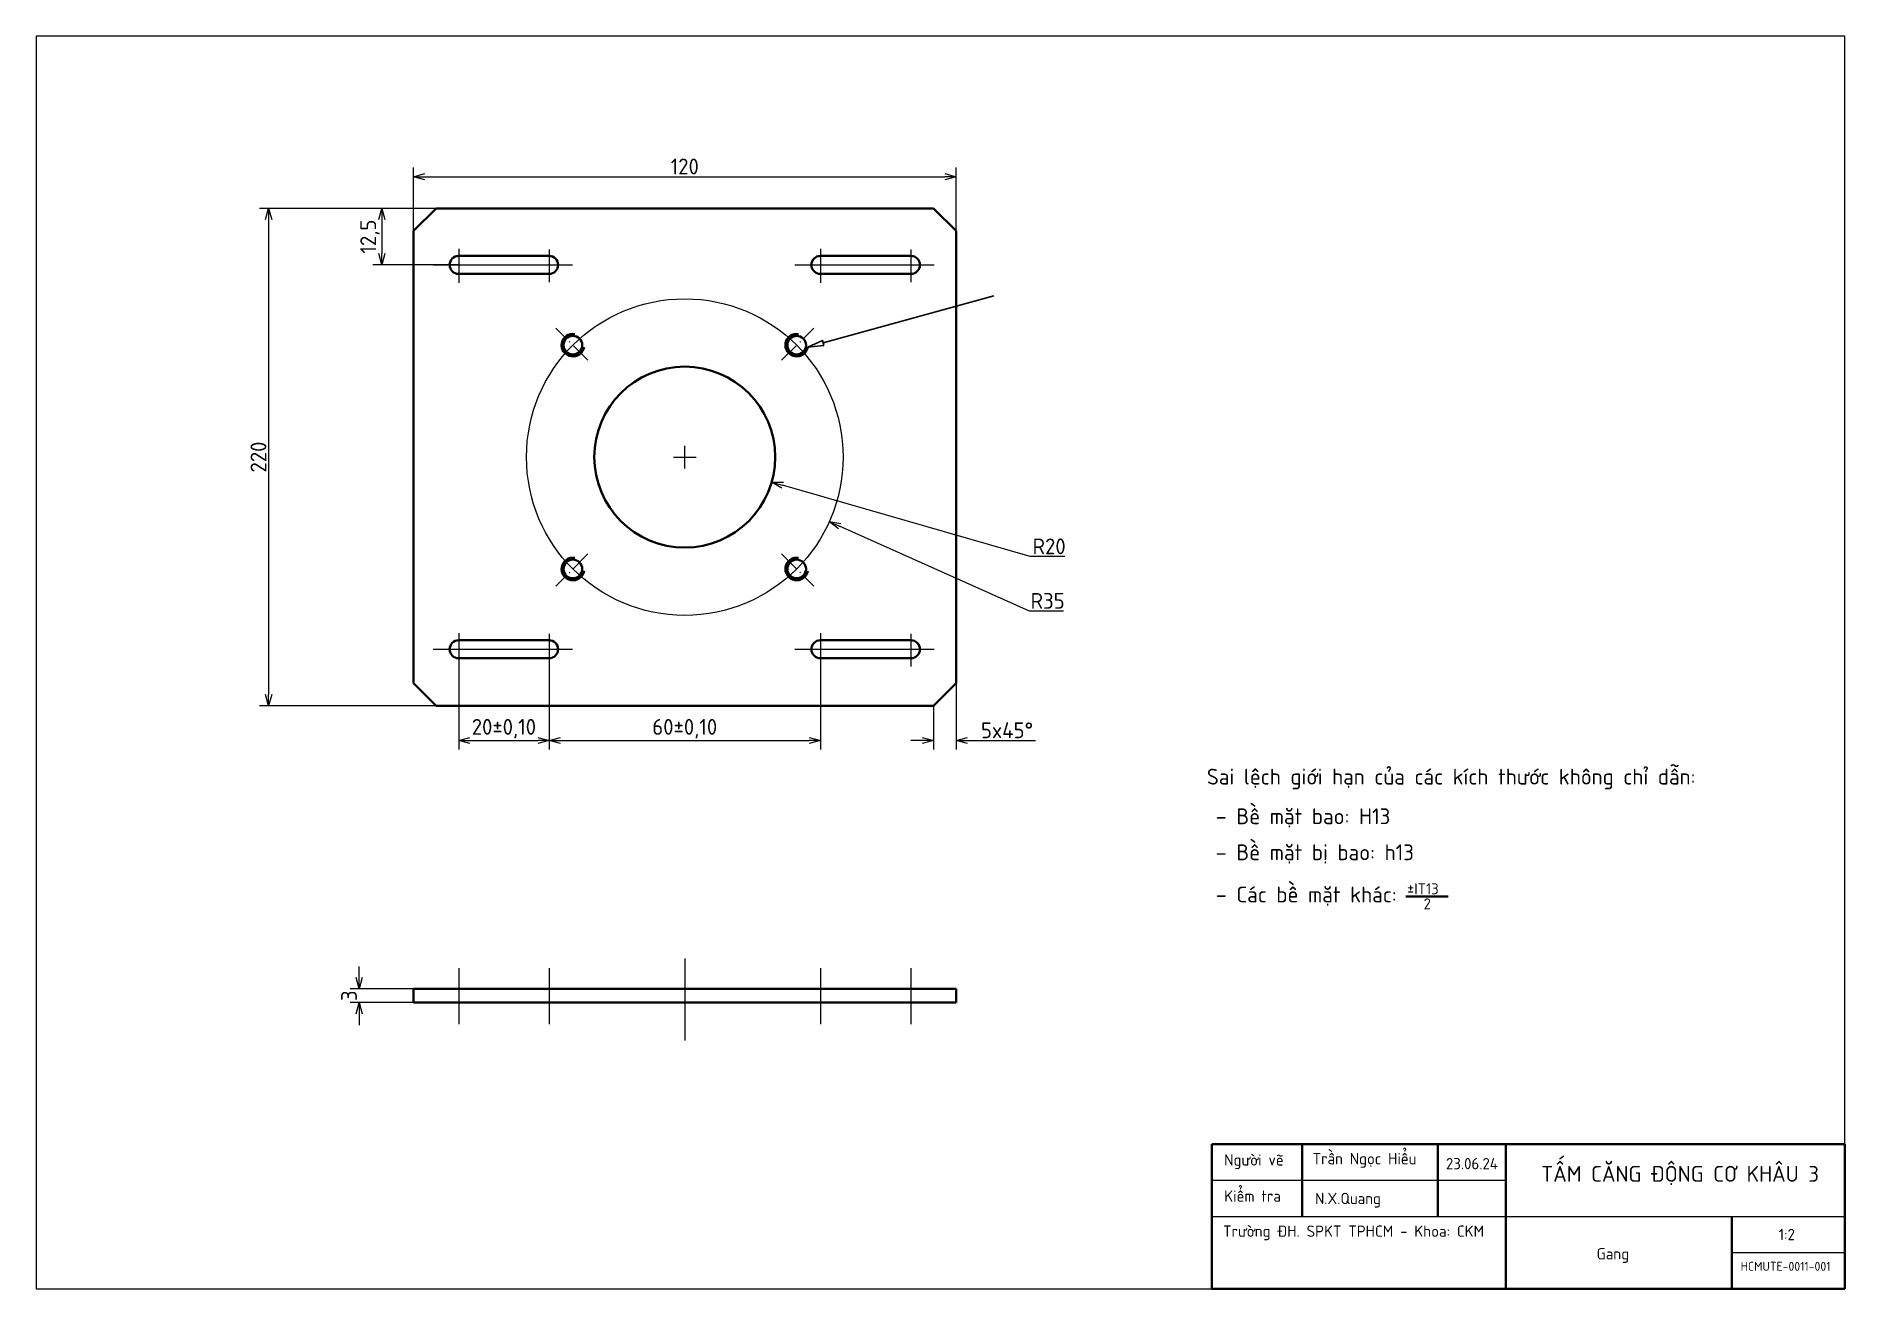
# Paper-space layout 'Sheet' of a CAD drawing. Header units: millimetres. Extents: x 10 to 410, y 10 to 287.
# The model-space entities are those that its viewports show. They can reach past a viewport. Long polylines and large blocks are cut down to what shows.
import ezdxf

# ---------------------------------------------------------------- set-up
doc = ezdxf.new("R2010")
doc.units = ezdxf.units.MM
doc.linetypes.add('Dash Dot', pattern=[7.03, 4.56, -1.14, 0.19, -1.14])
for name, color, linetype, lineweight in [('AM_5', 3, 'Continuous', 25), ('DuongTam', 7, 'Dash Dot', 13), ('NetDam', 7, 'Continuous', 35), ('Netmanh', 5, 'Continuous', 13)]:
    doc.layers.add(name, color=color, linetype=linetype, lineweight=lineweight)
doc.styles.add('Note Text (ISO)', font='')
doc.styles.get('Note Text (ISO)').set_extended_font_data('TCVN 7284')
doc.dimstyles.new('Default (ISO)$0', dxfattribs={"dimtxt": 3.5, "dimasz": 2.5, "dimexe": 2, "dimexo": 0, "dimgap": 0.5, "dimtad": 1, "dimtxsty": 'Note Text (ISO)', "dimblk": 'OPEN30', "dimblk1": 'OPEN30', "dimblk2": 'OPEN90', "dimcen": 2.5, "dimclrd": 256, "dimclre": 256, "dimclrt": 256, "dimazin": 0, "dimtfac": 1, "dimtofl": 0, "dimtmove": 0, "dimatfit": 3, "dimldrblk": 'OPEN30', "dimfxl": 1, "dimtolj": 1, "dimtzin": 0, "dimlwd": -1, "dimlwe": -1, "dimarcsym": 0})
doc.dimstyles.new('Default (ISO)$4', dxfattribs={"dimtxt": 3.5, "dimasz": 2.5, "dimexe": 2, "dimexo": 0, "dimgap": 0.5, "dimtad": 1, "dimtih": 1, "dimtoh": 1, "dimtxsty": 'Note Text (ISO)', "dimblk": 'OPEN30', "dimblk1": 'OPEN30', "dimblk2": 'OPEN90', "dimcen": 2.5, "dimclrd": 256, "dimclre": 256, "dimclrt": 256, "dimazin": 0, "dimtfac": 1, "dimtofl": 0, "dimtmove": 0, "dimatfit": 3, "dimldrblk": 'OPEN30', "dimfxl": 1, "dimtolj": 1, "dimtzin": 0, "dimlwd": -1, "dimlwe": -1, "dimarcsym": 0})

# ---------------------------------------------------------------- blocks, each defined once
blk = doc.blocks.new('*U8')
at = {"layer": 'DuongTam'}
blk.add_line((3.56, -3.56), (-3.56, 3.56), dxfattribs=at)
blk = doc.blocks.new('*U9')
at = {"layer": 'Netmanh', "color": 0, "linetype": 'ByBlock', "lineweight": -2, "transparency": 16777216}
blk.add_blockref('*U8', (128.48, 218.89), dxfattribs=at)
for p, rotation in [((178.41, 218.89), 270), ((128.48, 168.96), 89.99999999999997), ((178.41, 168.96), 180)]:
    blk.add_blockref('*U8', p, dxfattribs=dict(at, rotation=rotation))
blk = doc.blocks.new('_Open30')
at = {"color": 0, "linetype": 'ByBlock', "lineweight": -2}
for p, q in [((-1, 0.27), (0, 0)), ((0, 0), (-1, -0.27)), ((0, 0), (-1, 0))]:
    blk.add_line(p, q, dxfattribs=at)
blk = doc.blocks.new('*D10')
at = {"layer": 'Defpoints', "color": 0, "transparency": 16777216}
for p in [(98.44, 248.93), (61.41, 138.93), (98.44, 138.93)]:
    blk.add_point(p, dxfattribs=at)
at = {"layer": 'Netmanh', "linetype": 'Continuous', "transparency": 16777216}
for p, q in [((98.44, 248.93), (59.41, 248.93)), ((61.41, 246.43), (61.41, 141.43)), ((98.44, 138.93), (59.41, 138.93))]:
    blk.add_line(p, q, dxfattribs=at)
at = {"layer": 'Netmanh', "transparency": 16777216, "xscale": 2.5, "yscale": 2.5, "zscale": 2.5}
for p, rotation in [((61.41, 248.93), 90), ((61.41, 138.93), 270)]:
    blk.add_blockref('_Open30', p, dxfattribs=dict(at, rotation=rotation))
at = {"layer": 'Netmanh', "transparency": 16777216, "insert": (59.16, 193.93), "char_height": 3.5, "attachment_point": 5, "rotation": 90, "style": 'Note Text (ISO)'}
blk.add_mtext('\\A1;220', dxfattribs=at)
blk = doc.blocks.new('_Open90')
at = {"color": 0, "linetype": 'ByBlock', "lineweight": -2}
for p, q in [((0, 0), (-1, 0)), ((-0.5, 0.5), (0, 0)), ((0, 0), (-0.5, -0.5))]:
    blk.add_line(p, q, dxfattribs=at)
blk = doc.blocks.new('*D11')
at = {"layer": 'Defpoints', "color": 0, "transparency": 16777216}
for p in [(98.44, 248.93), (86.44, 236.43), (103.44, 236.43)]:
    blk.add_point(p, dxfattribs=at)
at = {"layer": 'Netmanh', "linetype": 'Continuous', "transparency": 16777216}
for p, q in [((98.44, 248.93), (84.44, 248.93)), ((86.44, 246.43), (86.44, 238.93)), ((103.44, 236.43), (84.44, 236.43))]:
    blk.add_line(p, q, dxfattribs=at)
at = {"layer": 'Netmanh', "transparency": 16777216, "xscale": 2.5, "yscale": 2.5, "zscale": 2.5}
for p, rotation in [((86.44, 248.93), 90), ((86.44, 236.43), 270)]:
    blk.add_blockref('_Open30', p, dxfattribs=dict(at, rotation=rotation))
at = {"layer": 'Netmanh', "transparency": 16777216, "insert": (83.84, 242.68), "char_height": 3.5, "attachment_point": 5, "rotation": 90, "style": 'Note Text (ISO)'}
blk.add_mtext('\\A1;12,5', dxfattribs=at)
blk = doc.blocks.new('*D12')
at = {"layer": 'Defpoints', "color": 0, "transparency": 16777216}
for p in [(93.44, 76.31), (81.44, 73.31), (93.44, 73.31)]:
    blk.add_point(p, dxfattribs=at)
at = {"layer": 'Netmanh', "linetype": 'Continuous', "transparency": 16777216}
for p, q in [((81.44, 78.81), (81.44, 81.31)), ((93.44, 76.31), (79.44, 76.31)), ((93.44, 73.31), (79.44, 73.31)), ((81.44, 70.81), (81.44, 68.31))]:
    blk.add_line(p, q, dxfattribs=at)
at = {"layer": 'Netmanh', "transparency": 16777216, "xscale": 2.5, "yscale": 2.5, "zscale": 2.5}
for p, rotation in [((81.44, 76.31), 270), ((81.44, 73.31), 90)]:
    blk.add_blockref('_Open30', p, dxfattribs=dict(at, rotation=rotation))
at = {"layer": 'Netmanh', "transparency": 16777216, "insert": (79.19, 74.81), "char_height": 3.5, "attachment_point": 5, "rotation": 90, "style": 'Note Text (ISO)'}
blk.add_mtext('\\A1;3', dxfattribs=at)
blk = doc.blocks.new('*D13')
at = {"layer": 'Defpoints', "color": 0, "transparency": 16777216}
for p in [(213.44, 255.93), (93.44, 243.93), (213.44, 243.93)]:
    blk.add_point(p, dxfattribs=at)
at = {"layer": 'Netmanh', "linetype": 'Continuous', "transparency": 16777216}
for p, q in [((93.44, 243.93), (93.44, 257.93)), ((213.44, 243.93), (213.44, 257.93)), ((95.94, 255.93), (210.94, 255.93))]:
    blk.add_line(p, q, dxfattribs=at)
at = {"layer": 'Netmanh', "transparency": 16777216, "xscale": 2.5, "yscale": 2.5, "zscale": 2.5, "rotation": 180}
blk.add_blockref('_Open30', (93.44, 255.93), dxfattribs=at)
at = {"layer": 'Netmanh', "transparency": 16777216, "xscale": 2.5, "yscale": 2.5, "zscale": 2.5}
blk.add_blockref('_Open30', (213.44, 255.93), dxfattribs=at)
at = {"layer": 'Netmanh', "transparency": 16777216, "insert": (153.44, 258.18), "char_height": 3.5, "attachment_point": 5, "style": 'Note Text (ISO)'}
blk.add_mtext('\\A1;120', dxfattribs=at)
blk = doc.blocks.new('*D14')
at = {"layer": 'Defpoints', "color": 0, "transparency": 16777216}
for p in [(103.44, 151.43), (123.44, 151.43), (123.44, 131.26)]:
    blk.add_point(p, dxfattribs=at)
at = {"layer": 'Netmanh', "linetype": 'Continuous', "transparency": 16777216}
for p, q in [((103.44, 151.43), (103.44, 129.26)), ((123.44, 151.43), (123.44, 129.26)), ((105.94, 131.26), (120.94, 131.26))]:
    blk.add_line(p, q, dxfattribs=at)
at = {"layer": 'Netmanh', "transparency": 16777216, "xscale": 2.5, "yscale": 2.5, "zscale": 2.5, "rotation": 180}
blk.add_blockref('_Open30', (103.44, 131.26), dxfattribs=at)
at = {"layer": 'Netmanh', "transparency": 16777216, "xscale": 2.5, "yscale": 2.5, "zscale": 2.5}
blk.add_blockref('_Open30', (123.44, 131.26), dxfattribs=at)
at = {"layer": 'Netmanh', "transparency": 16777216, "insert": (113.44, 133.86), "char_height": 3.5, "attachment_point": 5, "style": 'Note Text (ISO)'}
blk.add_mtext('\\A1;20{}{\\C2;%%p0,10}', dxfattribs=at)
blk = doc.blocks.new('*D15')
at = {"layer": 'Defpoints', "color": 0, "transparency": 16777216}
for p in [(123.44, 151.43), (183.44, 151.43), (183.44, 131.26)]:
    blk.add_point(p, dxfattribs=at)
at = {"layer": 'Netmanh', "linetype": 'Continuous', "transparency": 16777216}
for p, q in [((123.44, 151.43), (123.44, 129.26)), ((183.44, 151.43), (183.44, 129.26)), ((125.94, 131.26), (180.94, 131.26))]:
    blk.add_line(p, q, dxfattribs=at)
at = {"layer": 'Netmanh', "transparency": 16777216, "xscale": 2.5, "yscale": 2.5, "zscale": 2.5, "rotation": 180}
blk.add_blockref('_Open30', (123.44, 131.26), dxfattribs=at)
at = {"layer": 'Netmanh', "transparency": 16777216, "xscale": 2.5, "yscale": 2.5, "zscale": 2.5}
blk.add_blockref('_Open30', (183.44, 131.26), dxfattribs=at)
at = {"layer": 'Netmanh', "transparency": 16777216, "insert": (153.44, 133.86), "char_height": 3.5, "attachment_point": 5, "style": 'Note Text (ISO)'}
blk.add_mtext('\\A1;60{}{\\C2;%%p0,10}', dxfattribs=at)
blk = doc.blocks.new('*D16')
at = {"layer": 'Defpoints', "color": 0, "transparency": 16777216}
for p in [(213.44, 143.93), (208.44, 138.93), (213.44, 131.26)]:
    blk.add_point(p, dxfattribs=at)
at = {"layer": 'Netmanh', "linetype": 'Continuous', "transparency": 16777216}
for p, q in [((213.44, 143.93), (213.44, 129.26)), ((208.44, 138.93), (208.44, 129.26)), ((205.94, 131.26), (203.44, 131.26)), ((215.94, 131.26), (230.99, 131.26))]:
    blk.add_line(p, q, dxfattribs=at)
at = {"layer": 'Netmanh', "transparency": 16777216, "xscale": 2.5, "yscale": 2.5, "zscale": 2.5}
blk.add_blockref('_Open30', (208.44, 131.26), dxfattribs=at)
at = {"layer": 'Netmanh', "transparency": 16777216, "xscale": 2.5, "yscale": 2.5, "zscale": 2.5, "rotation": 180}
blk.add_blockref('_Open30', (213.44, 131.26), dxfattribs=at)
at = {"layer": 'Netmanh', "transparency": 16777216, "insert": (224.72, 133.51), "char_height": 3.5, "attachment_point": 5, "style": 'Note Text (ISO)'}
blk.add_mtext('\\A1;5x45%%D', dxfattribs=at)
blk = doc.blocks.new('*D17')
at = {"layer": 'Defpoints', "color": 0, "transparency": 16777216}
for p in [(153.44, 193.93), (185.4, 179.66)]:
    blk.add_point(p, dxfattribs=at)
at = {"layer": 'Netmanh', "transparency": 16777216}
for p, q in [((153.44, 191.43), (153.44, 196.43)), ((150.94, 193.93), (155.94, 193.93))]:
    blk.add_line(p, q, dxfattribs=at)
at = {"layer": 'Netmanh', "linetype": 'Continuous', "transparency": 16777216}
for p, q in [((229.69, 159.88), (187.69, 178.64)), ((237.19, 159.88), (229.69, 159.88))]:
    blk.add_line(p, q, dxfattribs=at)
at = {"layer": 'Netmanh', "transparency": 16777216, "xscale": 2.5, "yscale": 2.5, "zscale": 2.5, "rotation": 155.9382274522528}
blk.add_blockref('_Open30', (185.4, 179.66), dxfattribs=at)
at = {"layer": 'Netmanh', "transparency": 16777216, "insert": (233.69, 162.13), "char_height": 3.5, "attachment_point": 5, "style": 'Note Text (ISO)'}
blk.add_mtext('\\A1;R35', dxfattribs=at)
blk = doc.blocks.new('*D18')
at = {"layer": 'Defpoints', "color": 0, "transparency": 16777216}
for p in [(153.44, 193.93), (172.66, 188.39)]:
    blk.add_point(p, dxfattribs=at)
at = {"layer": 'Netmanh', "transparency": 16777216}
for p, q in [((153.44, 191.43), (153.44, 196.43)), ((150.94, 193.93), (155.94, 193.93))]:
    blk.add_line(p, q, dxfattribs=at)
at = {"layer": 'Netmanh', "linetype": 'Continuous', "transparency": 16777216}
for p, q in [((229.84, 171.93), (175.07, 187.7)), ((237.52, 171.93), (229.84, 171.93))]:
    blk.add_line(p, q, dxfattribs=at)
at = {"layer": 'Netmanh', "transparency": 16777216, "xscale": 2.5, "yscale": 2.5, "zscale": 2.5, "rotation": 163.9381787971798}
blk.add_blockref('_Open30', (172.66, 188.39), dxfattribs=at)
at = {"layer": 'Netmanh', "transparency": 16777216, "insert": (234.02, 174.18), "char_height": 3.5, "attachment_point": 5, "style": 'Note Text (ISO)'}
blk.add_mtext('\\A1;R20', dxfattribs=at)

msp = doc.modelspace()

# ---------------------------------------------------------------- linework, layer by layer
at = {"layer": 'NetDam'}
for p, q in [((218.88, 535.46), (228.88, 545.46)), ((448.88, 545.46), (228.88, 545.46)), ((448.88, 545.46), (458.88, 535.46)), ((218.88, 535.46), (218.88, 335.46)), ((458.88, 335.46), (458.88, 535.46)), ((238.88, 524.46), (278.88, 524.46)), ((398.88, 524.46), (438.88, 524.46)), ((278.88, 516.46), (238.88, 516.46)), ((438.88, 516.46), (398.88, 516.46)), ((238.88, 354.46), (278.88, 354.46)), ((398.88, 354.46), (438.88, 354.46)), ((278.88, 346.46), (238.88, 346.46)), ((438.88, 346.46), (398.88, 346.46)), ((228.88, 325.46), (218.88, 335.46)), ((458.88, 335.46), (448.88, 325.46)), ((228.88, 325.46), (448.88, 325.46)), ((218.88, 200.22), (218.88, 194.22)), ((234.88, 200.22), (218.88, 200.22)), ((234.88, 200.22), (238.88, 200.22)), ((238.88, 200.22), (278.88, 200.22)), ((278.88, 200.22), (282.88, 200.22)), ((338.88, 200.22), (282.88, 200.22)), ((338.88, 200.22), (378.88, 200.22)), ((458.88, 200.22), (378.88, 200.22)), ((458.88, 194.22), (458.88, 200.22)), ((218.88, 194.22), (234.88, 194.22)), ((238.88, 194.22), (234.88, 194.22)), ((278.88, 194.22), (238.88, 194.22)), ((282.88, 194.22), (278.88, 194.22)), ((282.88, 194.22), (338.88, 194.22)), ((378.88, 194.22), (338.88, 194.22)), ((378.88, 194.22), (458.88, 194.22))]:
    msp.add_line(p, q, dxfattribs=at)
for centre, radius in [((289.39, 484.95), 4.13), ((388.38, 484.95), 4.13), ((338.88, 435.46), 40), ((289.39, 385.96), 4.13), ((388.38, 385.96), 4.13)]:
    msp.add_circle(centre, radius, dxfattribs=at)
at = {"layer": 'NetDam', "extrusion": (0, 0, -1)}
for centre, radius, start, end in [((-238.88, 520.46), 4, 270, 90), ((-278.88, 520.46), 4, 90, 270), ((-398.88, 520.46), 4, 270, 90), ((-438.88, 520.46), 4, 90, 270), ((-289.39, 484.95), 5, 190, 100), ((-388.38, 484.95), 5, 190, 100), ((-289.39, 385.96), 5, 190, 100), ((-388.38, 385.96), 5, 190, 100), ((-238.88, 350.46), 4, 270, 90), ((-278.88, 350.46), 4, 90, 270), ((-398.88, 350.46), 4, 270, 90), ((-438.88, 350.46), 4, 90, 270)]:
    msp.add_arc(centre, radius, start, end, dxfattribs=at)

psp = doc.layouts.new('Sheet')

# ---------------------------------------------------------------- linework, layer by layer
at = {"layer": 'AM_5'}
psp.add_lwpolyline([(221.8181, 229.5586), (184.0291, 219.1682)], dxfattribs=at)
psp.add_lwpolyline([(221.8181, 229.5586), (184.0291, 219.1682)], dxfattribs=at)
at = {"layer": 'AM_5', "linetype": 'Continuous'}
psp.add_lwpolyline([(184.1837, 218.6057), (183.8744, 219.7306), (180.6543, 218.2403)], close=True, dxfattribs=at)
psp.add_lwpolyline([(184.1837, 218.6057), (183.8744, 219.7306), (180.6543, 218.2403)], close=True, dxfattribs=at)
at = {"layer": 'NetDam', "linetype": 'Continuous', "lineweight": 35}
psp.add_line((312.915, 96.7563), (322.2683, 96.7563), dxfattribs=at)
at = {"layer": 'NetDam'}
for p, q in [((270, 42), (410, 42)), ((270, 10), (270, 42)), ((290, 42), (290, 26)), ((320, 42), (320, 26)), ((335, 42), (335, 10)), ((410, 42), (410, 10)), ((385, 26), (385, 10)), ((410, 10), (270, 10))]:
    psp.add_line(p, q, dxfattribs=at)
at = {"layer": 'Netmanh'}
for p, q in [((97.7749, 236.4257), (128.6082, 236.4257)), ((103.4436, 239.981), (103.4436, 232.4727)), ((123.4436, 239.819), (123.4436, 232.5807)), ((177.7749, 236.4257), (208.6082, 236.4257)), ((183.4436, 239.981), (183.4436, 232.4727)), ((203.4436, 239.819), (203.4436, 232.5807)), ((103.4436, 154.981), (103.4436, 147.4727)), ((123.4436, 154.819), (123.4436, 147.5807)), ((183.4436, 154.981), (183.4436, 147.4727)), ((203.4436, 154.819), (203.4436, 147.5807)), ((97.7749, 151.4257), (128.6082, 151.4257)), ((177.7749, 151.4257), (208.6082, 151.4257)), ((103.4436, 80.8799), (103.4436, 68.5155)), ((123.4436, 80.8799), (123.4436, 68.5155)), ((153.4436, 83.0117), (153.4436, 64.8915)), ((183.4436, 80.8799), (183.4436, 68.5155)), ((203.4436, 80.8799), (203.4436, 68.5155)), ((270, 34), (335, 34)), ((270, 26), (410, 26)), ((385, 18), (410, 18))]:
    psp.add_line(p, q, dxfattribs=at)
psp.add_circle((153.4436, 193.9257), 35, dxfattribs=at)

# ---------------------------------------------------------------- block references
psp.add_blockref('*U9', (0, 0), dxfattribs=at)

# ---------------------------------------------------------------- texts
at = {"layer": 'NetDam', "attachment_point": 1}
for s, insert, char_height in [('{\\fTCVN 7284|b0|i0|c0|p34;Sai lệch giới hạn của các kích thước không chỉ dẫn:}', (268.9074, 125.0068), 3.5), ('{\\fTCVN 7284|b0|i0|c0|p34; – Bề mặt bao: H13}', (268.7282, 116.244), 3.5), ('{\\fTCVN 7284|b0|i0|c0|p34; – Bề mặt bị bao: h13}', (268.7282, 108.2753), 3.5), ('{\\fTCVN 7284|b0|i0|c0|p34; – Các bề mặt khác: }', (268.7282, 98.9459), 3.5), ('{\\fTCVN 7284|b0|i0|c0|p34;±IT13}', (313.1796, 99.692), 2.45), ('{\\fTCVN 7284|b0|i0|c0|p34;2}', (316.8488, 96.3479), 2.45), ('{\\fTCVN 7284|b0|i0|c0|p34;Trần Ngọc Hiểu}', (292.2973, 40.0321), 2.5), ('{\\fTCVN 7284|b0|i0|c0|p34;Người vẽ}', (272.75, 39.75), 2.5), ('{\\fTCVN 7284|b0|i0|c0|p34;23.06.24}', (321.7828, 38.9296), 2.5), ('{\\fTCVN 7284|b0|i0|c0|p34;TẤM CĂNG ĐỘNG CƠ KHÂU 3}', (342.8713, 37.1716), 3.5), ('{\\fTCVN 7284|b0|i0|c0|p34;Kiểm tra}', (272.75, 31.75), 2.5), ('{\\fTCVN 7284|b0|i0|c0|p34;N.X.Quang}', (292.8373, 31.234), 2.5), ('{\\fTCVN 7284|b0|i0|c0|p34;Trường ĐH. SPKT TPHCM - Khoa: CKM}', (272.498, 24), 2.5), ('{\\fTCVN 7284|b0|i0|c0|p34;1:2}', (395.374, 23.25), 2.5), ('{\\fTCVN 7284|b0|i0|c0|p34;Gang}', (355.11, 19), 2.5), ('{\\fTCVN 7284|b0|i0|c0|p34;\\H0.79167x;HCMUTE-0011-001}', (386.9493, 15.9617), 2.5)]:
    psp.add_mtext(s, dxfattribs=dict(at, insert=insert, char_height=char_height))

# ---------------------------------------------------------------- dimensions: what is measured, and where the dimension line sits
at = {"layer": 'Netmanh'}
dim = psp.add_linear_dim(base=(213.4436, 255.9257), p1=(93.4436, 243.9257), p2=(213.4436, 243.9257), dimstyle='Default (ISO)$0', override={"dimlfac": -1, "dimpost": ''}, dxfattribs=at)
dim.commit()
dim.dimension.update_dxf_attribs({"geometry": '*D13', "text_midpoint": (153.4436, 258.1757)})
for base, p1, p2, angle, override, picture, middle in [((61.4115, 138.9257), (98.4436, 248.9257), (98.4436, 138.9257), 90, {"dimlfac": -2, "dimpost": ''}, '*D10', (59.1615, 193.9257)), ((86.4436, 236.4257), (98.4436, 248.9257), (103.4436, 236.4257), 90, {"dimpost": ''}, '*D11', (83.8436, 242.6757)), ((213.4436, 131.2607), (208.4436, 138.9257), (213.4436, 143.9257), 0, {"dimlfac": -1, "dimpost": 'x45%%D'}, '*D16', (224.7186, 133.5107)), ((81.4436, 73.3085), (93.4436, 76.3085), (93.4436, 73.3085), 90, {"dimlfac": -1, "dimpost": ''}, '*D12', (79.1936, 74.8085))]:
    dim = psp.add_linear_dim(base=base, p1=p1, p2=p2, angle=angle, dimstyle='Default (ISO)$0', override=override, dxfattribs=at)
    dim.commit()
    dim.dimension.update_dxf_attribs({"geometry": picture, "text_midpoint": middle})
for mpoint, override, picture, middle in [((185.4023, 179.6554), {"dimpost": ''}, '*D17', (233.691, 159.8795)), ((172.6628, 188.3922), {"dimlfac": -1}, '*D18', (234.0168, 171.9296))]:
    dim = psp.add_radius_dim(center=(153.4436, 193.9257), mpoint=mpoint, dimstyle='Default (ISO)$4', override=override, dxfattribs=at)
    dim.commit()
    dim.dimension.update_dxf_attribs({"geometry": picture, "text_midpoint": middle, "dimtype": 164})
dim = psp.add_linear_dim(base=(123.4436, 131.2607), p1=(103.4436, 151.4257), p2=(123.4436, 151.4257), angle=0, text='<>{}{\\C2;%%p0,10}', dimstyle='Default (ISO)$0', override={"dimtp": 0.1, "dimtm": 0.1, "dimtdec": 2, "dimtzin": 0}, dxfattribs=at)
dim.commit()
dim.dimension.update_dxf_attribs({"geometry": '*D14', "text_midpoint": (113.4436, 131.2607), "dimtype": 160})
dim = psp.add_linear_dim(base=(183.4436, 131.2607), p1=(123.4436, 151.4257), p2=(183.4436, 151.4257), angle=0, text='<>{}{\\C2;%%p0,10}', dimstyle='Default (ISO)$0', override={"dimtp": 0.1, "dimtm": 0.1, "dimtdec": 2, "dimtzin": 0}, dxfattribs=at)
dim.commit()
dim.dimension.update_dxf_attribs({"geometry": '*D15', "text_midpoint": (153.4436, 133.8607)})

# ---------------------------------------------------------------- viewports
at = {"layer": 'NetDam'}
psp.add_viewport(center=(210, 148.5), size=(400, 277), view_center_point=(451.9958, 344.6038), view_height=554, dxfattribs=at)

doc.saveas('drawing.dxf')
